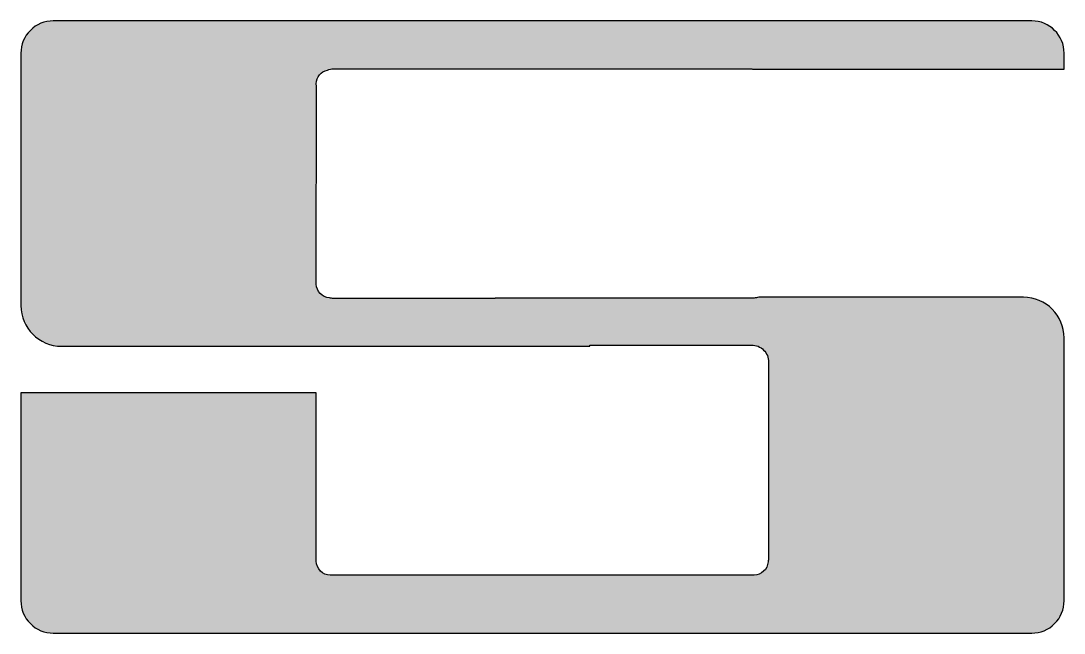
# Model space of a CAD drawing. Extents: x 0 to 6.68, y 0 to 3.92.
import ezdxf

# ---------------------------------------------------------------- set-up
doc = ezdxf.new("R2010")
doc.units = 0
doc.header["$MEASUREMENT"] = 0
doc.layers.get('0').update_dxf_attribs({"linetype": 'CONTINUOUS'})

msp = doc.modelspace()

# ---------------------------------------------------------------- hatches: boundary and pattern name
msp.add_hatch(color=7).paths.add_polyline_path([(6.6774, 3.6116), (6.6774, 3.7126, 0.414213), (6.4704, 3.9196), (0.2087, 3.9196, 0.414214), (0.0017, 3.7126), (0.0017, 2.0976, 0.414201), (0.2617, 1.8376), (3.6423, 1.8376), (3.6423, 1.8454), (4.6773, 1.8454, -0.414214), (4.7867, 1.736), (4.7867, 0.486, -0.067262), (4.7827, 0.457, -0.396687), (4.6933, 0.3728), (1.9819, 0.3728, -0.414214), (1.8923, 0.4624), (1.8923, 1.5388), (0.0017, 1.5388), (0.0017, 0.2087, 0.414214), (0.2087, 0.0017), (6.4704, 0.0017, 0.414214), (6.6774, 0.2087), (6.6774, 1.8912, 0.414201), (6.4174, 2.1512), (4.7228, 2.1512, -0.084083), (4.6933, 2.1462), (3.0368, 2.1462), (3.0368, 2.1434), (2.0018, 2.1434, -0.058569), (1.9764, 2.1464, -0.39639), (1.8923, 2.2358), (1.8923, 2.2528), (1.8924, 3.5028), (1.8923, 3.5175, -0.355026), (1.9636, 3.6052, -0.089509), (2.0018, 3.6121), (4.6737, 3.6121, -0.023698), (4.684, 3.6116)])

# ---------------------------------------------------------------- linework, layer by layer
at = {"color": 7, "linetype": 'CONTINUOUS'}
msp.add_lwpolyline([(6.6774, 3.6116), (6.6774, 3.7126, 0.414213), (6.4704, 3.9196), (0.2087, 3.9196, 0.414214), (0.0017, 3.7126), (0.0017, 2.0976, 0.414201), (0.2617, 1.8376), (3.6423, 1.8376), (3.6423, 1.8454), (4.6773, 1.8454, -0.414214), (4.7867, 1.736), (4.7867, 0.486, -0.067262), (4.7827, 0.457, -0.396687), (4.6933, 0.3728), (1.9819, 0.3728, -0.414214), (1.8923, 0.4624), (1.8923, 1.5388), (0.0017, 1.5388), (0.0017, 0.2087, 0.414214), (0.2087, 0.0017), (6.4704, 0.0017, 0.414214), (6.6774, 0.2087), (6.6774, 1.8912, 0.414201), (6.4174, 2.1512), (4.7228, 2.1512, -0.084083), (4.6933, 2.1462), (3.0368, 2.1462), (3.0368, 2.1434), (2.0018, 2.1434, -0.058569), (1.9764, 2.1464, -0.39639), (1.8923, 2.2358), (1.8923, 2.2528), (1.8924, 3.5028), (1.8923, 3.5175, -0.355026), (1.9636, 3.6052, -0.089509), (2.0018, 3.6121), (4.6737, 3.6121, -0.023698), (4.684, 3.6116)], format="xyb", close=True, dxfattribs=at)

doc.saveas('drawing.dxf')
